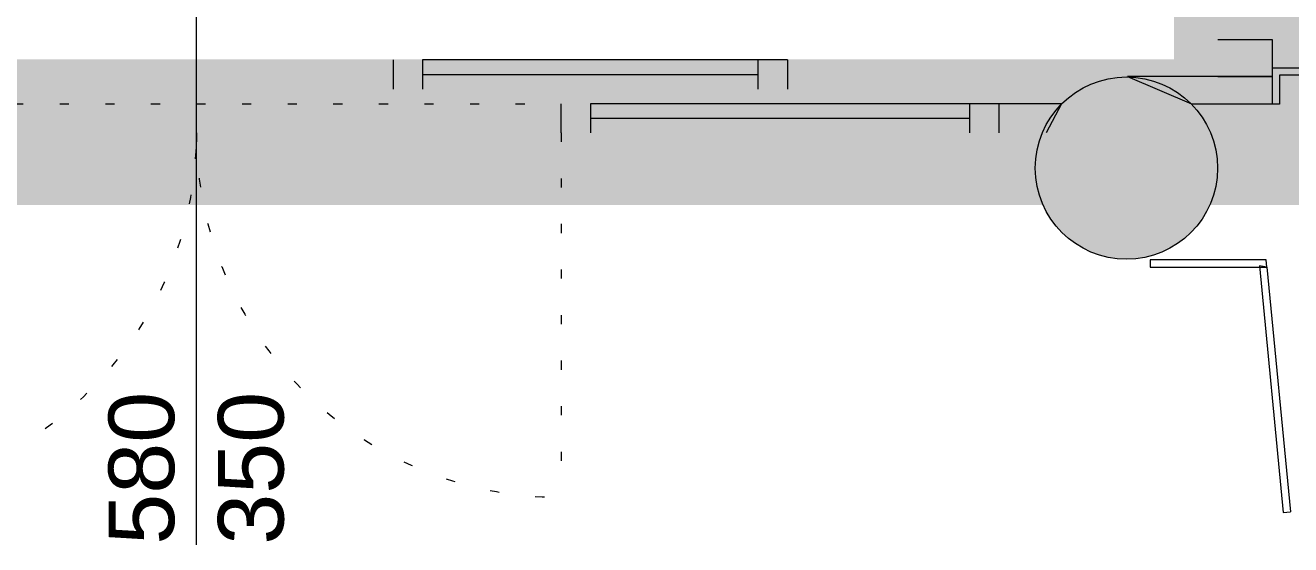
# Model space of a CAD drawing. Header units: centimetres. Extents: x 139057 to 200038, y 34824 to 80516.
# Drawn here: x 173085.3 to 173432.2, y 53024.4 to 53166.9 of the extents above; entities that cross this region are included whole.
import ezdxf

# ---------------------------------------------------------------- set-up
doc = ezdxf.new("R2010")
doc.units = ezdxf.units.CM
doc.header["$LTSCALE"] = 100
doc.linetypes.add('HIDDEN4', pattern=[0.125, 0.025, -0.1])
doc.linetypes.add('TRATTO-PUNTO', pattern=[1, 0.5, -0.25, 0, -0.25])
for name, color, linetype, lineweight in [('410_STRUTTURE_001-AM_0', 7, 'Continuous', 0), ('437_RIVESTIMENTI_001-AM_0', 13, 'Continuous', 0), ('439_TESTI_SERRAMENTI_001-AM_0', 11, 'Continuous', 0), ('441_SERRAMENTI_001-AM_0', 1, 'Continuous', 0)]:
    doc.layers.add(name, color=color, linetype=linetype, lineweight=lineweight)
doc.layers.add('_s_09_Perimetro_proprietà', color=40, linetype='Continuous')
doc.styles.get("Standard").update_dxf_attribs({"font": 'arial.ttf'})

msp = doc.modelspace()

# ---------------------------------------------------------------- hatches: boundary and pattern name
at = {"layer": '410_STRUTTURE_001-AM_0'}
h = msp.add_hatch(color=256, dxfattribs=at)
edge = h.paths.add_edge_path()
edge.add_arc((173387.2, 53127.72), 25, 0, 360)

# ---------------------------------------------------------------- linework, layer by layer
msp.add_circle((173387.2, 53127.72, 0), 25, dxfattribs=at)
at = {"layer": '437_RIVESTIMENTI_001-AM_0'}
for p, q in [((173423.64, 53100.91, 0), (173430.16, 53033.23, 0)), ((173425.69, 53100.53, 0), (173423.64, 53100.91, 0)), ((173425.69, 53100.53, 0), (173432.15, 53033.42, 0)), ((173430.16, 53033.23, 0), (173432.15, 53033.42, 0))]:
    msp.add_line(p, q, dxfattribs=at)
at = {"layer": '437_RIVESTIMENTI_001-AM_0', "elevation": 0}
for points in [[(173865.57, 53153.2), (173429.2, 53153.22), (173429.2, 53145.22), (173427.2, 53145.22), (173427.2, 53155.23), (173865.57, 53155.2), (173865.57, 53153.2)], [(173425.69, 53100.53), (173425.5, 53102.53), (173393.72, 53102.54), (173393.72, 53100.54), (173425.69, 53100.53)]]:
    msp.add_lwpolyline(points, dxfattribs=at)
at = {"layer": '441_SERRAMENTI_001-AM_0'}
for p, q in [((173132.22, 53024.39, 0), (173132.22, 53229.39, 0)), ((173194.22, 53153.39, 0), (173286.22, 53153.39, 0)), ((173240.22, 53141.39, 0), (173344.22, 53141.39, 0))]:
    msp.add_line(p, q, dxfattribs=at)
at = {"layer": '441_SERRAMENTI_001-AM_0', "linetype": 'HIDDEN4'}
for p, q in [((173032.22, 53145.39, 0), (173232.22, 53145.39, 0)), ((173232.18, 53137.39, 0), (173232.18, 53037.39, 0))]:
    msp.add_line(p, q, dxfattribs=at)
at = {"layer": '441_SERRAMENTI_001-AM_0', "ltscale": 20, "elevation": 0}
msp.add_lwpolyline([(173412.23, 53152.89), (173427.23, 53152.89), (173427.23, 53162.89), (173412.23, 53162.89)], dxfattribs=at)
at = {"layer": '441_SERRAMENTI_001-AM_0', "elevation": 0}
for points in [[(173186.22, 53149.39), (173186.22, 53157.39)], [(173294.22, 53157.39), (173194.22, 53157.39), (173194.22, 53149.39)], [(173286.22, 53149.39), (173286.22, 53157.39)], [(173294.22, 53157.39), (173294.22, 53149.39)], [(173232.22, 53137.39), (173232.22, 53145.39)], [(173369.36, 53145.39), (173240.22, 53145.39), (173240.22, 53137.39)], [(173344.22, 53137.39), (173344.22, 53145.39)], [(173352.22, 53145.39), (173352.22, 53137.39)], [(173369.36, 53145.39), (173365.2, 53137.39)]]:
    msp.add_lwpolyline(points, dxfattribs=at)
at = {"layer": '441_SERRAMENTI_001-AM_0', "ltscale": 20, "elevation": 0}
msp.add_lwpolyline([(173427.2, 53145.39), (173427.23, 53152.89), (173387.5, 53152.89), (173405.07, 53145.39)], close=True, dxfattribs=at)
at = {"layer": '441_SERRAMENTI_001-AM_0', "linetype": 'HIDDEN4'}
for centre, start, end in [((173032.22, 53137.39, 0), 270, 0), ((173232.18, 53137.39, 0), 180, 270)]:
    msp.add_arc(centre, 100, start, end, dxfattribs=at)
at = {"layer": '_s_09_Perimetro_proprietà', "linetype": 'TRATTO-PUNTO', "ltscale": 200, "const_width": 40, "elevation": 0}
msp.add_lwpolyline([(173420.2, 53910.22), (173420.22, 53137.55), (172795.64, 53137.55)], dxfattribs=at)

# ---------------------------------------------------------------- texts
at = {"layer": '439_TESTI_SERRAMENTI_001-AM_0', "insert": (173132.22, 53024.39, 0), "char_height": 18, "width": 51.162, "attachment_point": 4, "rotation": 90}
msp.add_mtext('580\\P350', dxfattribs=at)

doc.saveas('drawing.dxf')
